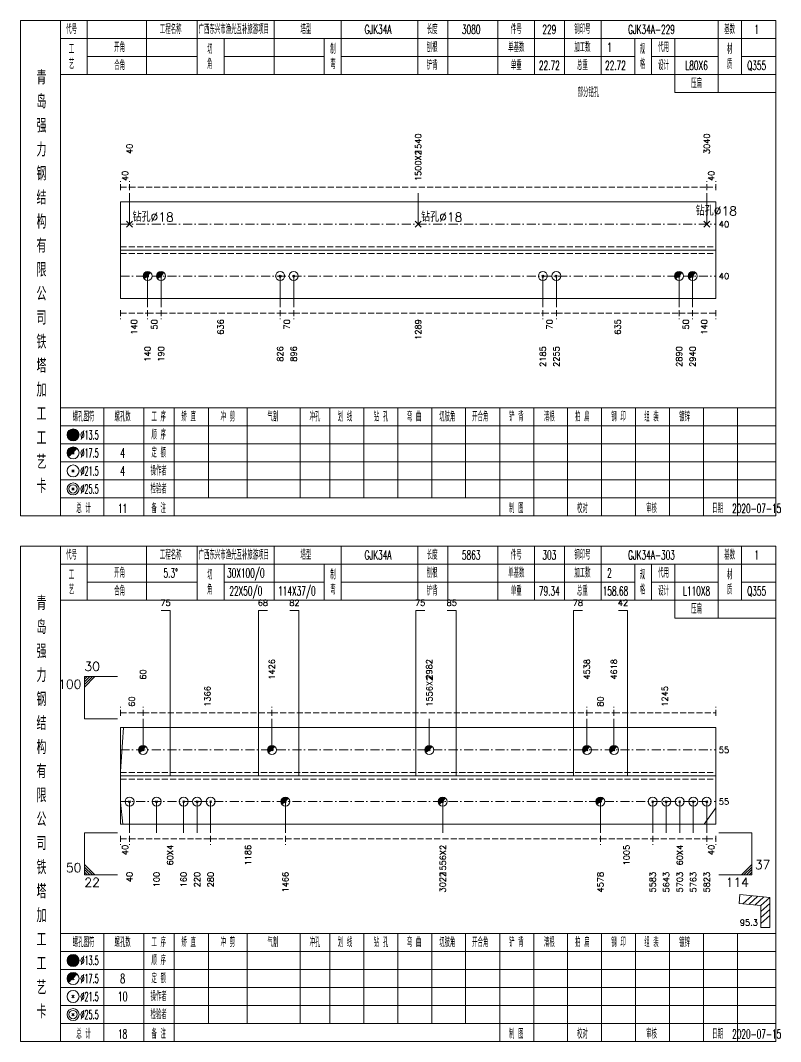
# Model space of a CAD drawing. Extents: x 0 to 2606, y -377 to 6479.
# Drawn here: x 1568.4 to 1821.3, y 5775 to 6115 of the extents above; entities that cross this region are included whole.
import ezdxf
from ezdxf.enums import TextEntityAlignment as Align

# ---------------------------------------------------------------- set-up
doc = ezdxf.new("R2010")
doc.units = 0
doc.header["$MEASUREMENT"] = 0
doc.linetypes.add('一点画线', pattern=[5.2, 3, -1, 0.2, -1])
doc.linetypes.add('虚线', pattern=[2.75, 2, -0.75])
doc.layers.get('0').update_dxf_attribs({"linetype": 'CONTINUOUS', "lineweight": 25})
for name, color, linetype, lineweight in [('1', 7, 'CONTINUOUS', 25), ('2', 7, 'CONTINUOUS', 25), ('4', 7, 'CONTINUOUS', 25)]:
    doc.layers.add(name, color=color, linetype=linetype, lineweight=lineweight)
doc.styles.get("Standard").update_dxf_attribs({"font": 'simplex.shx', "width": 0.7, "height": 3, "bigfont": 'gbhzfs.shx'})

msp = doc.modelspace()

# ---------------------------------------------------------------- linework, layer by layer
at = {"color": 8, "linetype": '虚线', "lineweight": 9}
for p, q in [((1601.7, 6058.5), (1601.7, 6061.5)), ((1601.7, 6059.5), (1604.7, 6059.5)), ((1604.7, 6058.5), (1604.7, 6061.5)), ((1604.7, 6058.5), (1604.7, 6061.5)), ((1604.7, 6059.5), (1796.8, 6059.5)), ((1796.8, 6058.5), (1796.8, 6061.5)), ((1796.8, 6058.5), (1796.8, 6061.5)), ((1796.8, 6059.5), (1799.8, 6059.5)), ((1799.8, 6058.5), (1799.8, 6061.5)), ((1601.7, 6018.5), (1601.7, 6015.5)), ((1610.7, 6018.5), (1610.7, 6015.5)), ((1610.7, 6018.5), (1610.7, 6015.5)), ((1615.2, 6018.5), (1615.2, 6015.5)), ((1615.2, 6018.5), (1615.2, 6015.5)), ((1654.83, 6018.5), (1654.83, 6015.5)), ((1654.83, 6018.5), (1654.83, 6015.5)), ((1659.33, 6018.5), (1659.33, 6015.5)), ((1659.33, 6018.5), (1659.33, 6015.5)), ((1742.24, 6018.5), (1742.24, 6015.5)), ((1742.24, 6018.5), (1742.24, 6015.5)), ((1746.74, 6018.5), (1746.74, 6015.5)), ((1746.74, 6018.5), (1746.74, 6015.5)), ((1787.58, 6018.5), (1787.58, 6015.5)), ((1787.58, 6018.5), (1787.58, 6015.5)), ((1792.08, 6018.5), (1792.08, 6015.5)), ((1792.08, 6018.5), (1792.08, 6015.5)), ((1799.8, 6018.5), (1799.8, 6015.5)), ((1601.7, 6017.5), (1610.7, 6017.5)), ((1610.7, 6017.5), (1615.2, 6017.5)), ((1615.2, 6017.5), (1654.83, 6017.5)), ((1654.83, 6017.5), (1659.33, 6017.5)), ((1659.33, 6017.5), (1742.24, 6017.5)), ((1742.24, 6017.5), (1746.74, 6017.5)), ((1746.74, 6017.5), (1787.58, 6017.5)), ((1787.58, 6017.5), (1792.08, 6017.5)), ((1792.08, 6017.5), (1799.8, 6017.5)), ((1601.7, 5883.5), (1601.7, 5886.5)), ((1609.2, 5883.5), (1609.2, 5886.5)), ((1609.2, 5883.5), (1609.2, 5886.5)), ((1652.08, 5883.5), (1652.08, 5886.5)), ((1652.08, 5883.5), (1652.08, 5886.5)), ((1756.9, 5883.5), (1756.9, 5886.5)), ((1756.9, 5883.5), (1756.9, 5886.5)), ((1765.9, 5883.5), (1765.9, 5886.5)), ((1765.9, 5883.5), (1765.9, 5886.5)), ((1799.8, 5883.5), (1799.8, 5886.5)), ((1601.7, 5884.5), (1609.2, 5884.5)), ((1609.2, 5884.5), (1652.08, 5884.5)), ((1652.08, 5884.5), (1756.9, 5884.5)), ((1756.9, 5884.5), (1765.9, 5884.5)), ((1765.9, 5884.5), (1799.8, 5884.5)), ((1601.7, 5843.5), (1601.7, 5840.5)), ((1601.7, 5842.5), (1604.7, 5842.5)), ((1604.7, 5843.5), (1604.7, 5840.5)), ((1604.7, 5843.5), (1604.7, 5840.5)), ((1604.7, 5842.5), (1631.7, 5842.5)), ((1631.7, 5843.5), (1631.7, 5840.5)), ((1631.7, 5843.5), (1631.7, 5840.5)), ((1631.7, 5842.5), (1656.58, 5842.5)), ((1656.58, 5843.5), (1656.58, 5840.5)), ((1656.58, 5843.5), (1656.58, 5840.5)), ((1656.58, 5842.5), (1761.4, 5842.5)), ((1761.4, 5843.5), (1761.4, 5840.5)), ((1761.4, 5843.5), (1761.4, 5840.5)), ((1761.4, 5842.5), (1778.8, 5842.5)), ((1778.8, 5843.5), (1778.8, 5840.5)), ((1778.8, 5843.5), (1778.8, 5840.5)), ((1778.8, 5842.5), (1796.8, 5842.5)), ((1796.8, 5843.5), (1796.8, 5840.5)), ((1796.8, 5843.5), (1796.8, 5840.5)), ((1796.8, 5842.5), (1799.8, 5842.5)), ((1799.8, 5843.5), (1799.8, 5840.5))]:
    msp.add_line(p, q, dxfattribs=at)
at = {"color": 7, "linetype": 'Continuous', "lineweight": 13}
for p, q in [((1604.7, 6047.12), (1604.7, 6057.5)), ((1700.75, 6047.12), (1700.75, 6057.5)), ((1796.8, 6047.12), (1796.8, 6057.5)), ((1603.7, 6046.12), (1605.7, 6048.12)), ((1603.7, 6048.12), (1605.7, 6046.12)), ((1699.75, 6046.12), (1701.75, 6048.12)), ((1699.75, 6048.12), (1701.75, 6046.12)), ((1795.8, 6046.12), (1797.8, 6048.12)), ((1795.8, 6048.12), (1797.8, 6046.12)), ((1610.7, 6029.88), (1610.7, 6019.5)), ((1615.2, 6029.88), (1615.2, 6019.5)), ((1654.83, 6029.88), (1654.83, 6019.5)), ((1659.33, 6029.88), (1659.33, 6019.5)), ((1742.24, 6029.88), (1742.24, 6019.5)), ((1746.74, 6029.88), (1746.74, 6019.5)), ((1787.58, 6029.88), (1787.58, 6019.5)), ((1792.08, 6029.88), (1792.08, 6019.5)), ((1589.7, 5896.5), (1600.7, 5896.5)), ((1589.7, 5882.5), (1589.7, 5896.5)), ((1590.58, 5896.5), (1589.7, 5895.62)), ((1591.45, 5896.5), (1589.7, 5894.75)), ((1592.33, 5896.5), (1589.7, 5893.88)), ((1593.2, 5896.5), (1589.7, 5893)), ((1589.7, 5882.5), (1600.7, 5882.5)), ((1609.2, 5872.09), (1609.2, 5882.5)), ((1652.08, 5872.09), (1652.08, 5882.5)), ((1704.42, 5872.09), (1704.42, 5882.5)), ((1756.9, 5872.09), (1756.9, 5882.5)), ((1765.9, 5872.09), (1765.9, 5882.5)), ((1601.7, 5864.96), (1602.71, 5879.59)), ((1604.7, 5854.91), (1604.7, 5844.5)), ((1613.7, 5854.91), (1613.7, 5844.5)), ((1622.7, 5854.91), (1622.7, 5844.5)), ((1627.2, 5854.91), (1627.2, 5844.5)), ((1631.7, 5854.91), (1631.7, 5844.5)), ((1656.58, 5854.91), (1656.58, 5844.5)), ((1708.92, 5854.91), (1708.92, 5844.5)), ((1761.4, 5854.91), (1761.4, 5844.5)), ((1778.8, 5854.91), (1778.8, 5844.5)), ((1783.3, 5854.91), (1783.3, 5844.5)), ((1787.8, 5854.91), (1787.8, 5844.5)), ((1792.3, 5854.91), (1792.3, 5844.5)), ((1796.8, 5854.91), (1796.8, 5844.5)), ((1601.7, 5854.72), (1602.44, 5847.41)), ((1799.8, 5852.82), (1795.95, 5847.41)), ((1589.7, 5844.5), (1600.7, 5844.5)), ((1589.7, 5844.5), (1589.7, 5830.5)), ((1811.8, 5844.5), (1800.8, 5844.5)), ((1811.8, 5844.5), (1811.8, 5830.5)), ((1593.2, 5830.5), (1589.7, 5834)), ((1592.33, 5830.5), (1589.7, 5833.12)), ((1591.45, 5830.5), (1589.7, 5832.25)), ((1590.58, 5830.5), (1589.7, 5831.38)), ((1808.3, 5830.5), (1811.8, 5834)), ((1809.17, 5830.5), (1811.8, 5833.12)), ((1810.05, 5830.5), (1811.8, 5832.25)), ((1810.92, 5830.5), (1811.8, 5831.38)), ((1589.7, 5830.5), (1600.7, 5830.5)), ((1811.8, 5830.5), (1800.8, 5830.5))]:
    msp.add_line(p, q, dxfattribs=at)
at = {"color": 7, "linetype": 'Continuous', "lineweight": 18}
for p, q in [((1601.7, 6054.62), (1601.7, 6022.38)), ((1601.7, 6054.62), (1799.8, 6054.62)), ((1799.8, 6054.62), (1799.8, 6022.38)), ((1601.7, 6038.5), (1799.8, 6038.5)), ((1601.7, 5879.59), (1601.7, 5847.41)), ((1601.7, 5879.59), (1799.8, 5879.59)), ((1799.8, 5879.59), (1799.8, 5847.41)), ((1601.7, 5863.5), (1799.8, 5863.5))]:
    msp.add_line(p, q, dxfattribs=at)
at = {"color": 3, "linetype": '一点画线', "lineweight": 13}
for p, q in [((1601.7, 6047.12), (1799.8, 6047.12)), ((1601.7, 6029.88), (1799.8, 6029.88)), ((1601.7, 5872.09), (1799.8, 5872.09)), ((1601.7, 5854.91), (1799.8, 5854.91))]:
    msp.add_line(p, q, dxfattribs=at)
at = {"color": 1, "linetype": '虚线', "lineweight": 18}
for p, q in [((1601.7, 6039.62), (1799.8, 6039.62)), ((1601.7, 6037.38), (1799.8, 6037.38)), ((1601.7, 5864.59), (1799.8, 5864.59)), ((1601.7, 5862.41), (1799.8, 5862.41))]:
    msp.add_line(p, q, dxfattribs=at)
at = {"color": 7, "linetype": 'Continuous', "lineweight": 0}
for p, q in [((1608.9, 5871.79), (1609.5, 5872.39)), ((1608.9, 5872.39), (1609.5, 5871.79)), ((1651.78, 5871.79), (1652.38, 5872.39)), ((1651.78, 5872.39), (1652.38, 5871.79)), ((1704.12, 5871.79), (1704.72, 5872.39)), ((1704.12, 5872.39), (1704.72, 5871.79)), ((1756.6, 5871.79), (1757.2, 5872.39)), ((1756.6, 5872.39), (1757.2, 5871.79)), ((1765.6, 5871.79), (1766.2, 5872.39)), ((1765.6, 5872.39), (1766.2, 5871.79))]:
    msp.add_line(p, q, dxfattribs=at)
at = {"color": 7, "linetype": 'Continuous', "lineweight": 13}
for centre in [(1609.2, 5872.09), (1652.08, 5872.09), (1704.42, 5872.09), (1756.9, 5872.09), (1765.9, 5872.09)]:
    msp.add_circle(centre, 1.5, dxfattribs=at)
for centre, radius in [((1609.2, 5872.09), 1.35), ((1609.2, 5872.09), 1.2), ((1609.2, 5872.09), 1.05), ((1609.2, 5872.09), 0.9), ((1609.2, 5872.09), 0.75), ((1609.2, 5872.09), 0.6), ((1609.2, 5872.09), 0.45), ((1609.2, 5872.09), 0.3), ((1609.2, 5872.09), 0.15), ((1652.08, 5872.09), 1.35), ((1652.08, 5872.09), 1.2), ((1652.08, 5872.09), 1.05), ((1652.08, 5872.09), 0.9), ((1652.08, 5872.09), 0.75), ((1652.08, 5872.09), 0.6), ((1652.08, 5872.09), 0.45), ((1652.08, 5872.09), 0.3), ((1652.08, 5872.09), 0.15), ((1704.42, 5872.09), 1.35), ((1704.42, 5872.09), 1.2), ((1704.42, 5872.09), 1.05), ((1704.42, 5872.09), 0.9), ((1704.42, 5872.09), 0.75), ((1704.42, 5872.09), 0.6), ((1704.42, 5872.09), 0.45), ((1704.42, 5872.09), 0.3), ((1704.42, 5872.09), 0.15), ((1756.9, 5872.09), 1.35), ((1756.9, 5872.09), 1.2), ((1756.9, 5872.09), 1.05), ((1756.9, 5872.09), 0.9), ((1756.9, 5872.09), 0.75), ((1756.9, 5872.09), 0.6), ((1756.9, 5872.09), 0.45), ((1756.9, 5872.09), 0.3), ((1756.9, 5872.09), 0.15), ((1765.9, 5872.09), 1.35), ((1765.9, 5872.09), 1.2), ((1765.9, 5872.09), 1.05), ((1765.9, 5872.09), 0.9), ((1765.9, 5872.09), 0.75), ((1765.9, 5872.09), 0.6), ((1765.9, 5872.09), 0.45), ((1765.9, 5872.09), 0.3), ((1765.9, 5872.09), 0.15)]:
    msp.add_arc(centre, radius, 45, 225, dxfattribs=at)
at = {"layer": '1', "color": 7, "linetype": 'Continuous', "lineweight": 0}
for p, q in [((1610.4, 6029.57), (1611, 6030.18)), ((1610.4, 6030.18), (1611, 6029.57)), ((1614.9, 6029.57), (1615.5, 6030.18)), ((1614.9, 6030.18), (1615.5, 6029.57)), ((1787.28, 6029.57), (1787.88, 6030.18)), ((1787.28, 6030.18), (1787.88, 6029.57)), ((1791.78, 6029.57), (1792.38, 6030.18)), ((1791.78, 6030.18), (1792.38, 6029.57)), ((1656.28, 5854.61), (1656.88, 5855.21)), ((1656.28, 5855.21), (1656.88, 5854.61)), ((1708.62, 5854.61), (1709.22, 5855.21)), ((1708.62, 5855.21), (1709.22, 5854.61)), ((1761.1, 5854.61), (1761.7, 5855.21)), ((1761.1, 5855.21), (1761.7, 5854.61))]:
    msp.add_line(p, q, dxfattribs=at)
at = {"layer": '1', "color": 7, "linetype": 'Continuous', "lineweight": 13}
for p, q in [((1654.53, 6029.57), (1655.13, 6030.18)), ((1655.13, 6029.57), (1654.53, 6030.18)), ((1659.03, 6029.57), (1659.63, 6030.18)), ((1659.63, 6029.57), (1659.03, 6030.18)), ((1741.94, 6029.57), (1742.54, 6030.18)), ((1742.54, 6029.57), (1741.94, 6030.18)), ((1746.44, 6029.57), (1747.04, 6030.18)), ((1747.04, 6029.57), (1746.44, 6030.18)), ((1604.4, 5854.61), (1605, 5855.21)), ((1605, 5854.61), (1604.4, 5855.21)), ((1613.4, 5854.61), (1614, 5855.21)), ((1614, 5854.61), (1613.4, 5855.21)), ((1622.4, 5854.61), (1623, 5855.21)), ((1623, 5854.61), (1622.4, 5855.21)), ((1626.9, 5854.61), (1627.5, 5855.21)), ((1627.5, 5854.61), (1626.9, 5855.21)), ((1631.4, 5854.61), (1632, 5855.21)), ((1632, 5854.61), (1631.4, 5855.21)), ((1778.5, 5854.61), (1779.1, 5855.21)), ((1779.1, 5854.61), (1778.5, 5855.21)), ((1783, 5854.61), (1783.6, 5855.21)), ((1783.6, 5854.61), (1783, 5855.21)), ((1787.5, 5854.61), (1788.1, 5855.21)), ((1788.1, 5854.61), (1787.5, 5855.21)), ((1792, 5854.61), (1792.6, 5855.21)), ((1792.6, 5854.61), (1792, 5855.21)), ((1796.5, 5854.61), (1797.1, 5855.21)), ((1797.1, 5854.61), (1796.5, 5855.21))]:
    msp.add_line(p, q, dxfattribs=at)
at = {"layer": '1', "color": 7, "linetype": 'Continuous', "lineweight": 18}
for p, q in [((1601.7, 6022.38), (1799.8, 6022.38)), ((1601.7, 5847.41), (1799.8, 5847.41))]:
    msp.add_line(p, q, dxfattribs=at)
at = {"layer": '1', "color": 7, "linetype": 'Continuous', "lineweight": 13}
for centre in [(1610.7, 6029.88), (1615.2, 6029.88), (1654.83, 6029.88), (1659.33, 6029.88), (1742.24, 6029.88), (1746.74, 6029.88), (1787.58, 6029.88), (1792.08, 6029.88), (1604.7, 5854.91), (1613.7, 5854.91), (1622.7, 5854.91), (1627.2, 5854.91), (1631.7, 5854.91), (1656.58, 5854.91), (1708.92, 5854.91), (1761.4, 5854.91), (1778.8, 5854.91), (1783.3, 5854.91), (1787.8, 5854.91), (1792.3, 5854.91), (1796.8, 5854.91)]:
    msp.add_circle(centre, 1.5, dxfattribs=at)
for centre, radius in [((1610.7, 6029.88), 1.35), ((1610.7, 6029.88), 1.2), ((1610.7, 6029.88), 1.05), ((1610.7, 6029.88), 0.9), ((1610.7, 6029.88), 0.75), ((1610.7, 6029.88), 0.6), ((1610.7, 6029.88), 0.45), ((1610.7, 6029.88), 0.3), ((1610.7, 6029.88), 0.15), ((1615.2, 6029.88), 1.35), ((1615.2, 6029.88), 1.2), ((1615.2, 6029.88), 1.05), ((1615.2, 6029.88), 0.9), ((1615.2, 6029.88), 0.75), ((1615.2, 6029.88), 0.6), ((1615.2, 6029.88), 0.45), ((1615.2, 6029.88), 0.3), ((1615.2, 6029.88), 0.15), ((1787.58, 6029.88), 1.35), ((1787.58, 6029.88), 1.2), ((1787.58, 6029.88), 1.05), ((1787.58, 6029.88), 0.9), ((1787.58, 6029.88), 0.75), ((1787.58, 6029.88), 0.6), ((1787.58, 6029.88), 0.45), ((1787.58, 6029.88), 0.3), ((1787.58, 6029.88), 0.15), ((1792.08, 6029.88), 1.35), ((1792.08, 6029.88), 1.2), ((1792.08, 6029.88), 1.05), ((1792.08, 6029.88), 0.9), ((1792.08, 6029.88), 0.75), ((1792.08, 6029.88), 0.6), ((1792.08, 6029.88), 0.45), ((1792.08, 6029.88), 0.3), ((1792.08, 6029.88), 0.15), ((1656.58, 5854.91), 1.35), ((1656.58, 5854.91), 1.2), ((1656.58, 5854.91), 1.05), ((1656.58, 5854.91), 0.9), ((1656.58, 5854.91), 0.75), ((1656.58, 5854.91), 0.6), ((1656.58, 5854.91), 0.45), ((1656.58, 5854.91), 0.3), ((1656.58, 5854.91), 0.15), ((1708.92, 5854.91), 1.35), ((1708.92, 5854.91), 1.2), ((1708.92, 5854.91), 1.05), ((1708.92, 5854.91), 0.9), ((1708.92, 5854.91), 0.75), ((1708.92, 5854.91), 0.6), ((1708.92, 5854.91), 0.45), ((1708.92, 5854.91), 0.3), ((1708.92, 5854.91), 0.15), ((1761.4, 5854.91), 1.35), ((1761.4, 5854.91), 1.2), ((1761.4, 5854.91), 1.05), ((1761.4, 5854.91), 0.9), ((1761.4, 5854.91), 0.75), ((1761.4, 5854.91), 0.6), ((1761.4, 5854.91), 0.45), ((1761.4, 5854.91), 0.3), ((1761.4, 5854.91), 0.15)]:
    msp.add_arc(centre, radius, 45, 225, dxfattribs=at)
at = {"layer": '2', "color": 7, "linetype": 'Continuous', "lineweight": 13}
for p, q in [((1618.2, 5918.5), (1615.2, 5918.5)), ((1618.2, 5863.5), (1618.2, 5918.5)), ((1647.58, 5863.5), (1647.58, 5918.5)), ((1647.58, 5918.5), (1650.58, 5918.5)), ((1661.08, 5918.5), (1658.08, 5918.5)), ((1661.08, 5863.5), (1661.08, 5918.5)), ((1699.92, 5863.5), (1699.92, 5918.5)), ((1699.92, 5918.5), (1702.92, 5918.5)), ((1713.42, 5918.5), (1710.42, 5918.5)), ((1713.42, 5863.5), (1713.42, 5918.5)), ((1752.4, 5863.5), (1752.4, 5918.5)), ((1752.4, 5918.5), (1755.4, 5918.5)), ((1770.4, 5918.5), (1767.4, 5918.5)), ((1770.4, 5863.5), (1770.4, 5918.5)), ((1807.84, 5823.92), (1807.57, 5820.94)), ((1807.57, 5820.94), (1814.8, 5820.27)), ((1817.8, 5823), (1807.84, 5823.92)), ((1808.83, 5820.82), (1811.83, 5823.55)), ((1810.82, 5820.63), (1813.82, 5823.37)), ((1812.81, 5820.45), (1815.81, 5823.18)), ((1814.8, 5820.27), (1817.8, 5823)), ((1814.8, 5818.27), (1817.8, 5821)), ((1817.8, 5813), (1817.8, 5823)), ((1814.8, 5820.27), (1814.8, 5813)), ((1814.8, 5816.27), (1817.8, 5819)), ((1814.8, 5814.27), (1817.8, 5817)), ((1814.8, 5813), (1817.8, 5813))]:
    msp.add_line(p, q, dxfattribs=at)
at = {"layer": '4', "color": 1, "linetype": 'Continuous', "lineweight": 18}
for p, q in [((1581.7, 5950), (1581.7, 6115)), ((1590.6, 6097), (1590.6, 6115)), ((1610.4, 6097), (1610.4, 6115)), ((1627.2, 6097), (1627.2, 6115)), ((1652.8, 6097), (1652.8, 6115)), ((1675.1, 6097), (1675.1, 6115)), ((1700.6, 6097), (1700.6, 6115)), ((1710.6, 6097), (1710.6, 6115)), ((1727.3, 6097), (1727.3, 6115)), ((1739.5, 6097), (1739.5, 6115)), ((1749.5, 6097), (1749.5, 6115)), ((1761.7, 6097), (1761.7, 6115)), ((1800.6, 6091), (1800.6, 6115)), ((1808.4, 6097), (1808.4, 6115)), ((1581.7, 6109), (1819.8, 6109)), ((1636.2, 6097), (1636.2, 6109)), ((1669.5, 6097), (1669.5, 6109)), ((1772.8, 6097), (1772.8, 6109)), ((1778.4, 6097), (1778.4, 6109)), ((1786.2, 6091), (1786.2, 6109)), ((1590.6, 6103), (1627.2, 6103)), ((1636.2, 6103), (1669.5, 6103)), ((1675.1, 6103), (1772.8, 6103)), ((1778.4, 6103), (1800.6, 6103)), ((1808.4, 6103), (1819.8, 6103)), ((1581.7, 6097), (1819.8, 6097)), ((1786.2, 6091), (1819.8, 6091)), ((1581.7, 5986), (1819.8, 5986)), ((1596.2, 5950), (1596.2, 5986)), ((1609.5, 5950), (1609.5, 5986)), ((1619.6, 5950), (1619.6, 5986)), ((1631, 5956), (1631, 5986)), ((1643.9, 5956), (1643.9, 5986)), ((1661.5, 5956), (1661.5, 5986)), ((1671.4, 5956), (1671.4, 5986)), ((1682.7, 5956), (1682.7, 5986)), ((1694, 5956), (1694, 5986)), ((1705.3, 5956), (1705.3, 5986)), ((1716.5, 5956), (1716.5, 5986)), ((1727.9, 5956), (1727.9, 5986)), ((1739.2, 5956), (1739.2, 5986)), ((1750.5, 5956), (1750.5, 5986)), ((1761.8, 5956), (1761.8, 5986)), ((1773.1, 5956), (1773.1, 5986)), ((1784.4, 5956), (1784.4, 5986)), ((1795.7, 5956), (1795.7, 5986)), ((1807, 5956), (1807, 5986)), ((1581.7, 5980), (1819.8, 5980)), ((1581.7, 5974), (1819.8, 5974)), ((1581.7, 5968), (1819.8, 5968)), ((1581.7, 5962), (1819.8, 5962)), ((1581.7, 5956), (1819.8, 5956)), ((1727.9, 5950), (1727.9, 5956)), ((1739.2, 5950), (1739.2, 5956)), ((1750.5, 5950), (1750.5, 5956)), ((1761.8, 5950), (1761.8, 5956)), ((1773.1, 5950), (1773.1, 5956)), ((1784.4, 5950), (1784.4, 5956)), ((1795.7, 5950), (1795.7, 5956)), ((1807, 5950), (1807, 5956)), ((1581.7, 5775), (1581.7, 5940)), ((1590.6, 5922), (1590.6, 5940)), ((1610.4, 5922), (1610.4, 5940)), ((1627.2, 5922), (1627.2, 5940)), ((1652.8, 5922), (1652.8, 5940)), ((1675.1, 5922), (1675.1, 5940)), ((1700.6, 5922), (1700.6, 5940)), ((1710.6, 5922), (1710.6, 5940)), ((1727.3, 5922), (1727.3, 5940)), ((1739.5, 5922), (1739.5, 5940)), ((1749.5, 5922), (1749.5, 5940)), ((1761.7, 5922), (1761.7, 5940)), ((1800.6, 5916), (1800.6, 5940)), ((1808.4, 5922), (1808.4, 5940)), ((1581.7, 5934), (1819.8, 5934)), ((1636.2, 5922), (1636.2, 5934)), ((1669.5, 5922), (1669.5, 5934)), ((1772.8, 5922), (1772.8, 5934)), ((1778.4, 5922), (1778.4, 5934)), ((1786.2, 5916), (1786.2, 5934)), ((1590.6, 5928), (1627.2, 5928)), ((1636.2, 5928), (1669.5, 5928)), ((1675.1, 5928), (1772.8, 5928)), ((1778.4, 5928), (1800.6, 5928)), ((1808.4, 5928), (1819.8, 5928)), ((1581.7, 5922), (1819.8, 5922)), ((1786.2, 5916), (1819.8, 5916)), ((1581.7, 5811), (1819.8, 5811)), ((1596.2, 5775), (1596.2, 5811)), ((1609.5, 5775), (1609.5, 5811)), ((1619.6, 5775), (1619.6, 5811)), ((1631, 5781), (1631, 5811)), ((1643.9, 5781), (1643.9, 5811)), ((1661.5, 5781), (1661.5, 5811)), ((1671.4, 5781), (1671.4, 5811)), ((1682.7, 5781), (1682.7, 5811)), ((1694, 5781), (1694, 5811)), ((1705.3, 5781), (1705.3, 5811)), ((1716.5, 5781), (1716.5, 5811)), ((1727.9, 5781), (1727.9, 5811)), ((1739.2, 5781), (1739.2, 5811)), ((1750.5, 5781), (1750.5, 5811)), ((1761.8, 5781), (1761.8, 5811)), ((1773.1, 5781), (1773.1, 5811)), ((1784.4, 5781), (1784.4, 5811)), ((1795.7, 5781), (1795.7, 5811)), ((1807, 5781), (1807, 5811)), ((1581.7, 5805), (1819.8, 5805)), ((1581.7, 5799), (1819.8, 5799)), ((1581.7, 5793), (1819.8, 5793)), ((1581.7, 5787), (1819.8, 5787)), ((1581.7, 5781), (1819.8, 5781)), ((1727.9, 5775), (1727.9, 5781)), ((1739.2, 5775), (1739.2, 5781)), ((1750.5, 5775), (1750.5, 5781)), ((1761.8, 5775), (1761.8, 5781)), ((1773.1, 5775), (1773.1, 5781)), ((1784.4, 5775), (1784.4, 5781)), ((1795.7, 5775), (1795.7, 5781)), ((1807, 5775), (1807, 5781))]:
    msp.add_line(p, q, dxfattribs=at)
at = {"layer": '4', "color": 7, "linetype": 'Continuous', "lineweight": 13}
for p, q in [((1585.7, 5976.8), (1586.1, 5977.2)), ((1586.1, 5976.8), (1585.7, 5977.2)), ((1585.5, 5964.6), (1586.3, 5965.4)), ((1586.3, 5964.6), (1585.5, 5965.4)), ((1585.5, 5958.6), (1586.3, 5959.4)), ((1586.3, 5958.6), (1585.5, 5959.4)), ((1585.7, 5801.8), (1586.1, 5802.2)), ((1586.1, 5801.8), (1585.7, 5802.2)), ((1585.5, 5789.6), (1586.3, 5790.4)), ((1586.3, 5789.6), (1585.5, 5790.4)), ((1585.5, 5783.6), (1586.3, 5784.4)), ((1586.3, 5783.6), (1585.5, 5784.4))]:
    msp.add_line(p, q, dxfattribs=at)
at = {"layer": '4', "color": 7, "linetype": 'Continuous', "lineweight": 0}
for p, q in [((1585.5, 5970.6), (1586.3, 5971.4)), ((1585.5, 5971.4), (1586.3, 5970.6)), ((1585.5, 5795.6), (1586.3, 5796.4)), ((1585.5, 5796.4), (1586.3, 5795.6))]:
    msp.add_line(p, q, dxfattribs=at)
at = {"layer": '4', "color": 1, "linetype": 'Continuous', "lineweight": 18}
for points in [[(1568.4, 6115), (1568.4, 5950), (1819.8, 5950), (1819.8, 6115)], [(1568.4, 5940), (1568.4, 5775), (1819.8, 5775), (1819.8, 5940)]]:
    msp.add_lwpolyline(points, close=True, dxfattribs=at)
at = {"layer": '4', "color": 7, "linetype": 'Continuous', "lineweight": 13}
for centre, radius in [((1585.9, 5977), 2), ((1585.9, 5977), 1.8), ((1585.9, 5977), 1.6), ((1585.9, 5977), 1.4), ((1585.9, 5977), 1.2), ((1585.9, 5977), 1), ((1585.9, 5977), 0.8), ((1585.9, 5977), 0.6), ((1585.9, 5977), 0.4), ((1585.9, 5977), 0.2), ((1585.9, 5971), 2), ((1585.9, 5965), 2), ((1585.9, 5959), 2), ((1585.9, 5959), 1.4), ((1585.9, 5802), 2), ((1585.9, 5802), 1.8), ((1585.9, 5802), 1.6), ((1585.9, 5802), 1.4), ((1585.9, 5802), 1.2), ((1585.9, 5802), 1), ((1585.9, 5802), 0.8), ((1585.9, 5802), 0.6), ((1585.9, 5802), 0.4), ((1585.9, 5802), 0.2), ((1585.9, 5796), 2), ((1585.9, 5790), 2), ((1585.9, 5784), 2), ((1585.9, 5784), 1.4)]:
    msp.add_circle(centre, radius, dxfattribs=at)
for centre, radius in [((1585.9, 5971), 1.8), ((1585.9, 5971), 1.6), ((1585.9, 5971), 1.4), ((1585.9, 5971), 1.2), ((1585.9, 5971), 1), ((1585.9, 5971), 0.8), ((1585.9, 5971), 0.6), ((1585.9, 5971), 0.4), ((1585.9, 5971), 0.2), ((1585.9, 5796), 1.8), ((1585.9, 5796), 1.6), ((1585.9, 5796), 1.4), ((1585.9, 5796), 1.2), ((1585.9, 5796), 1), ((1585.9, 5796), 0.8), ((1585.9, 5796), 0.6), ((1585.9, 5796), 0.4), ((1585.9, 5796), 0.2)]:
    msp.add_arc(centre, radius, 45, 225, dxfattribs=at)

# ---------------------------------------------------------------- texts
at = {"color": 7, "linetype": 'Continuous', "lineweight": 13}
for s, p in [('1540', (1700.75, 6070.5)), ('3040', (1796.8, 6070.5)), ('40', (1604.7, 6070.5)), ('1426', (1652.08, 5895.5)), ('2982', (1704.42, 5895.5)), ('4538', (1756.9, 5895.5)), ('4618', (1765.9, 5895.5)), ('60', (1609.2, 5895.5))]:
    msp.add_text(s, height=2, rotation=90, dxfattribs=at).set_placement(p, align=Align.MIDDLE_LEFT)
at = {"color": 8, "linetype": 'Continuous', "lineweight": 9}
for s, p in [('1500X2', (1700.75, 6061.5)), ('40', (1603.2, 6061.5)), ('40', (1798.3, 6061.5)), ('1556X2', (1704.49, 5886.5)), ('1366', (1630.64, 5886.5)), ('1245', (1782.85, 5886.5)), ('60', (1605.45, 5886.5)), ('80', (1761.4, 5886.5))]:
    msp.add_text(s, height=2, rotation=90, dxfattribs=at).set_placement(p, align=Align.MIDDLE_LEFT)
at = {"color": 7, "linetype": 'Continuous', "lineweight": 13}
for s, p in [('钻孔%%c18', (1793.1, 6049.15)), ('钻孔%%c18', (1605.7, 6047.12)), ('钻孔%%c18', (1701.75, 6047.12)), ('30', (1589.7, 5897.5)), ('37', (1812.8, 5831.5))]:
    msp.add_text(s, height=3, dxfattribs=at).set_placement(p, align=Align.BOTTOM_LEFT)
for s, p in [('40', (1800.8, 6047.12)), ('40', (1800.8, 6029.88)), ('55', (1800.8, 5872.09)), ('55', (1800.8, 5854.91))]:
    msp.add_text(s, height=2, dxfattribs=at).set_placement(p, align=Align.MIDDLE_LEFT)
at = {"color": 8, "linetype": 'Continuous', "lineweight": 9}
for s, p in [('140', (1606.2, 6015.5)), ('50', (1612.95, 6015.5)), ('636', (1635.02, 6015.5)), ('70', (1657.08, 6015.5)), ('1289', (1700.78, 6015.5)), ('70', (1744.49, 6015.5)), ('635', (1767.16, 6015.5)), ('50', (1789.83, 6015.5)), ('140', (1795.94, 6015.5)), ('40', (1603.2, 5840.5)), ('60X4', (1618.2, 5840.5)), ('1186', (1644.14, 5840.5)), ('1556X2', (1708.99, 5840.5)), ('1005', (1770.1, 5840.5)), ('60X4', (1787.8, 5840.5)), ('40', (1798.3, 5840.5))]:
    msp.add_text(s, height=2, rotation=90, dxfattribs=at).set_placement(p, align=Align.MIDDLE_RIGHT)
at = {"color": 7, "linetype": 'Continuous', "lineweight": 13}
for s, p in [('100', (1588.7, 5895.5)), ('114', (1810.8, 5829.5))]:
    msp.add_text(s, height=3, dxfattribs=at).set_placement(p, align=Align.TOP_RIGHT)
msp.add_text('50', height=3, dxfattribs=at).set_placement((1588.7, 5830.5), align=Align.BOTTOM_RIGHT)
msp.add_text('22', height=3, dxfattribs=at).set_placement((1589.7, 5829.5), align=Align.TOP_LEFT)
at = {"layer": '1', "color": 7, "linetype": 'Continuous', "lineweight": 13}
for s, p in [('140', (1610.7, 6006.5)), ('190', (1615.2, 6006.5)), ('826', (1654.83, 6006.5)), ('896', (1659.33, 6006.5)), ('2185', (1742.24, 6006.5)), ('2255', (1746.74, 6006.5)), ('2890', (1787.58, 6006.5)), ('2940', (1792.08, 6006.5)), ('40', (1604.7, 5831.5)), ('100', (1613.7, 5831.5)), ('160', (1622.7, 5831.5)), ('220', (1627.2, 5831.5)), ('280', (1631.7, 5831.5)), ('1466', (1656.58, 5831.5)), ('3022', (1708.92, 5831.5)), ('4578', (1761.4, 5831.5)), ('5583', (1778.8, 5831.5)), ('5643', (1783.3, 5831.5)), ('5703', (1787.8, 5831.5)), ('5763', (1792.3, 5831.5)), ('5823', (1796.8, 5831.5))]:
    msp.add_text(s, height=2, rotation=90, dxfattribs=at).set_placement(p, align=Align.MIDDLE_RIGHT)
at = {"layer": '2', "color": 7, "linetype": 'Continuous', "lineweight": 13}
for s, p in [('75', (1616.7, 5919.5)), ('68', (1649.08, 5919.5)), ('82', (1659.58, 5919.5)), ('75', (1701.42, 5919.5)), ('85', (1711.92, 5919.5)), ('78', (1753.9, 5919.5)), ('42', (1768.9, 5919.5))]:
    msp.add_text(s, height=2, dxfattribs=at).set_placement(p, align=Align.BOTTOM_CENTER)
msp.add_text('95.3', height=2, dxfattribs=at).set_placement((1813.8, 5813), align=Align.BOTTOM_RIGHT)
at = {"layer": '4', "color": 1, "linetype": 'Continuous', "lineweight": 13}
for s, height, width, p in [('代号', 3, 0.6, (1585.4, 6112)), ('工程名称', 3, 0.6, (1618.4, 6112)), ('广西东兴市渔光互补旅游项目', 3, 0.6, (1639.4, 6112)), ('塔型', 3, 0.6, (1663.4, 6112)), ('GJK34A', 3, 0.6, (1687.4, 6112)), ('长度', 3, 0.6, (1705.4, 6112)), ('3080', 3, 0.6, (1718.4, 6112)), ('件号', 3, 0.6, (1733.4, 6112)), ('229', 3, 0.6, (1744.4, 6112)), ('钢印号', 3, 0.6, (1755.4, 6112)), ('GJK34A-229', 3, 0.6, (1778.4, 6112)), ('基数', 3, 0.6, (1804.4, 6112)), ('1', 3, 0.6, (1813.4, 6112)), ('工', 3, 0.6, (1585.4, 6105.4)), ('开角', 3, 0.6, (1601.4, 6106)), ('切', 3, 0.6, (1631.4, 6105.4)), ('制', 3, 0.6, (1672.4, 6105.4)), ('刨根', 3, 0.6, (1705.4, 6106)), ('单基数', 3, 0.6, (1733.4, 6106)), ('加工数', 3, 0.6, (1755.4, 6106)), ('1', 3, 0.6, (1764.4, 6106)), ('规', 3, 0.6, (1775.4, 6105.4)), ('代用', 3, 0.6, (1782.4, 6106)), ('材', 3, 0.6, (1804.4, 6105.4)), ('艺', 3, 0.6, (1585.4, 6100.4)), ('合角', 3, 0.6, (1601.4, 6100)), ('角', 3, 0.6, (1631.4, 6100.4)), ('弯', 3, 0.6, (1672.4, 6100.4)), ('铲背', 3, 0.6, (1705.4, 6100)), ('单重', 3, 0.6, (1733.4, 6100)), ('22.72', 3, 0.6, (1744.4, 6100)), ('总重', 3, 0.6, (1755.4, 6100)), ('22.72', 3, 0.6, (1766.4, 6100)), ('格', 3, 0.6, (1775.4, 6100.4)), ('设计', 3, 0.6, (1782.4, 6100)), ('L80X6', 3, 0.6, (1793.4, 6100)), ('质', 3, 0.6, (1804.4, 6100.4)), ('Q355', 3, 0.6, (1813.4, 6100)), ('青', 4.6, 0.8, (1575.4, 6096)), ('部分钻孔', 3, 0.6, (1757.4, 6091)), ('压扁', 3, 0.6, (1793.4, 6094)), ('岛', 4.6, 0.8, (1575.4, 6088)), ('强', 4.6, 0.8, (1575.4, 6080)), ('力', 4.6, 0.8, (1575.4, 6072)), ('钢', 4.6, 0.8, (1575.4, 6064)), ('结', 4.6, 0.8, (1575.4, 6056)), ('构', 4.6, 0.8, (1575.4, 6048)), ('有', 4.6, 0.8, (1575.4, 6040)), ('限', 4.6, 0.8, (1575.4, 6032)), ('公', 4.6, 0.8, (1575.4, 6024)), ('司', 4.6, 0.8, (1575.4, 6016)), ('铁', 4.6, 0.8, (1575.4, 6008)), ('塔', 4.6, 0.8, (1575.4, 6000)), ('加', 4.6, 0.8, (1575.4, 5992)), ('工', 4.6, 0.8, (1575.4, 5984)), ('螺孔图符', 3, 0.6, (1589.4, 5983)), ('螺孔数', 3, 0.6, (1602.4, 5983)), ('工 序', 3, 0.6, (1614.4, 5983)), ('矫 直', 3, 0.6, (1624.4, 5983)), ('冲 剪', 3, 0.6, (1637.4, 5983)), ('气割', 3, 0.6, (1652.4, 5983)), ('冲孔', 3, 0.6, (1666.4, 5983)), ('划 线', 3, 0.6, (1676.4, 5983)), ('钻 孔', 3, 0.6, (1688.4, 5983)), ('弯 曲', 3, 0.6, (1699.4, 5983)), ('切肢角', 3, 0.6, (1710.4, 5983)), ('开合角', 3, 0.6, (1721.4, 5983)), ('铲 背', 3, 0.6, (1733.4, 5983)), ('清根', 3, 0.6, (1744.4, 5983)), ('拍 扁', 3, 0.6, (1755.4, 5983)), ('钢 印', 3, 0.6, (1767.4, 5983)), ('组 装', 3, 0.6, (1778.4, 5983)), ('镀锌', 3, 0.6, (1789.4, 5983)), ('工', 4.6, 0.8, (1575.4, 5976)), ('%%C13.5', 3, 0.5, (1591.4, 5977)), ('顺 序', 3, 0.6, (1614.4, 5977)), ('艺', 4.6, 0.8, (1575.4, 5968)), ('%%C17.5', 3, 0.5, (1591.4, 5971)), ('4', 3.2, 0.6, (1602.4, 5971)), ('定 额', 3, 0.6, (1614.4, 5971)), ('%%C21.5', 3, 0.5, (1591.4, 5965)), ('4', 3.2, 0.6, (1602.4, 5965)), ('操作者', 3, 0.6, (1614.4, 5965)), ('卡', 4.6, 0.8, (1575.4, 5960)), ('%%C25.5', 3, 0.5, (1591.4, 5959)), ('检验者', 3, 0.6, (1614.4, 5959)), ('总 计', 3, 0.6, (1589.4, 5952.5)), ('11', 3, 0.6, (1602.4, 5952.5)), ('备 注', 3, 0.6, (1614.4, 5952.5)), ('制 图', 3, 0.6, (1733.4, 5952.5)), ('校对', 3, 0.6, (1755.4, 5952.5)), ('审核', 3, 0.6, (1778.4, 5952.5)), ('日期', 3, 0.6, (1800.4, 5952.5)), ('2020-07-15', 3, 0.6, (1813.4, 5952.5)), ('代号', 3, 0.6, (1585.4, 5937)), ('工程名称', 3, 0.6, (1618.4, 5937)), ('广西东兴市渔光互补旅游项目', 3, 0.6, (1639.4, 5937)), ('塔型', 3, 0.6, (1663.4, 5937)), ('GJK34A', 3, 0.6, (1687.4, 5937)), ('长度', 3, 0.6, (1705.4, 5937)), ('5863', 3, 0.6, (1718.4, 5937)), ('件号', 3, 0.6, (1733.4, 5937)), ('303', 3, 0.6, (1744.4, 5937)), ('钢印号', 3, 0.6, (1755.4, 5937)), ('GJK34A-303', 3, 0.6, (1778.4, 5937)), ('基数', 3, 0.6, (1804.4, 5937)), ('1', 3, 0.6, (1813.4, 5937)), ('30X100/0', 3, 0.6, (1643.4, 5931)), ('工', 3, 0.6, (1585.4, 5930.4)), ('开角', 3, 0.6, (1601.4, 5931)), ('5.3%%d', 3, 0.6, (1618.4, 5931)), ('切', 3, 0.6, (1631.4, 5930.4)), ('制', 3, 0.6, (1672.4, 5930.4)), ('刨根', 3, 0.6, (1705.4, 5931)), ('单基数', 3, 0.6, (1733.4, 5931)), ('加工数', 3, 0.6, (1755.4, 5931)), ('2', 3, 0.6, (1764.4, 5931)), ('规', 3, 0.6, (1775.4, 5930.4)), ('代用', 3, 0.6, (1782.4, 5931)), ('材', 3, 0.6, (1804.4, 5930.4)), ('艺', 3, 0.6, (1585.4, 5925.4)), ('合角', 3, 0.6, (1601.4, 5925)), ('角', 3, 0.6, (1631.4, 5925.4)), ('22X50/0', 3, 0.6, (1643.4, 5925)), ('114X37/0', 3, 0.6, (1660.4, 5925)), ('弯', 3, 0.6, (1672.4, 5925.4)), ('铲背', 3, 0.6, (1705.4, 5925)), ('单重', 3, 0.6, (1733.4, 5925)), ('79.34', 3, 0.6, (1744.4, 5925)), ('总重', 3, 0.6, (1755.4, 5925)), ('158.68', 3, 0.6, (1766.4, 5925)), ('格', 3, 0.6, (1775.4, 5925.4)), ('设计', 3, 0.6, (1782.4, 5925)), ('L110X8', 3, 0.6, (1793.4, 5925)), ('质', 3, 0.6, (1804.4, 5925.4)), ('Q355', 3, 0.6, (1813.4, 5925)), ('青', 4.6, 0.8, (1575.4, 5921)), ('压扁', 3, 0.6, (1793.4, 5919)), ('岛', 4.6, 0.8, (1575.4, 5913)), ('强', 4.6, 0.8, (1575.4, 5905)), ('力', 4.6, 0.8, (1575.4, 5897)), ('钢', 4.6, 0.8, (1575.4, 5889)), ('结', 4.6, 0.8, (1575.4, 5881)), ('构', 4.6, 0.8, (1575.4, 5873)), ('有', 4.6, 0.8, (1575.4, 5865)), ('限', 4.6, 0.8, (1575.4, 5857)), ('公', 4.6, 0.8, (1575.4, 5849)), ('司', 4.6, 0.8, (1575.4, 5841)), ('铁', 4.6, 0.8, (1575.4, 5833)), ('塔', 4.6, 0.8, (1575.4, 5825)), ('加', 4.6, 0.8, (1575.4, 5817)), ('工', 4.6, 0.8, (1575.4, 5809)), ('螺孔图符', 3, 0.6, (1589.4, 5808)), ('螺孔数', 3, 0.6, (1602.4, 5808)), ('工 序', 3, 0.6, (1614.4, 5808)), ('矫 直', 3, 0.6, (1624.4, 5808)), ('冲 剪', 3, 0.6, (1637.4, 5808)), ('气割', 3, 0.6, (1652.4, 5808)), ('冲孔', 3, 0.6, (1666.4, 5808)), ('划 线', 3, 0.6, (1676.4, 5808)), ('钻 孔', 3, 0.6, (1688.4, 5808)), ('弯 曲', 3, 0.6, (1699.4, 5808)), ('切肢角', 3, 0.6, (1710.4, 5808)), ('开合角', 3, 0.6, (1721.4, 5808)), ('铲 背', 3, 0.6, (1733.4, 5808)), ('清根', 3, 0.6, (1744.4, 5808)), ('拍 扁', 3, 0.6, (1755.4, 5808)), ('钢 印', 3, 0.6, (1767.4, 5808)), ('组 装', 3, 0.6, (1778.4, 5808)), ('镀锌', 3, 0.6, (1789.4, 5808)), ('顺 序', 3, 0.6, (1614.4, 5802)), ('工', 4.6, 0.8, (1575.4, 5801)), ('%%C13.5', 3, 0.5, (1591.4, 5802)), ('%%C17.5', 3, 0.5, (1591.4, 5796)), ('8', 3.2, 0.6, (1602.4, 5796)), ('定 额', 3, 0.6, (1614.4, 5796)), ('艺', 4.6, 0.8, (1575.4, 5793)), ('%%C21.5', 3, 0.5, (1591.4, 5790)), ('10', 3.2, 0.6, (1602.4, 5790)), ('操作者', 3, 0.6, (1614.4, 5790)), ('卡', 4.6, 0.8, (1575.4, 5785)), ('%%C25.5', 3, 0.5, (1591.4, 5784)), ('检验者', 3, 0.6, (1614.4, 5784)), ('总 计', 3, 0.6, (1589.4, 5777.5)), ('18', 3, 0.6, (1602.4, 5777.5)), ('备 注', 3, 0.6, (1614.4, 5777.5)), ('制 图', 3, 0.6, (1733.4, 5777.5)), ('校对', 3, 0.6, (1755.4, 5777.5)), ('审核', 3, 0.6, (1778.4, 5777.5)), ('日期', 3, 0.6, (1800.4, 5777.5)), ('2020-07-15', 3, 0.6, (1813.4, 5777.5))]:
    msp.add_text(s, height=height, dxfattribs=dict(at, width=width)).set_placement(p, align=Align.MIDDLE_CENTER)

doc.saveas('drawing.dxf')
